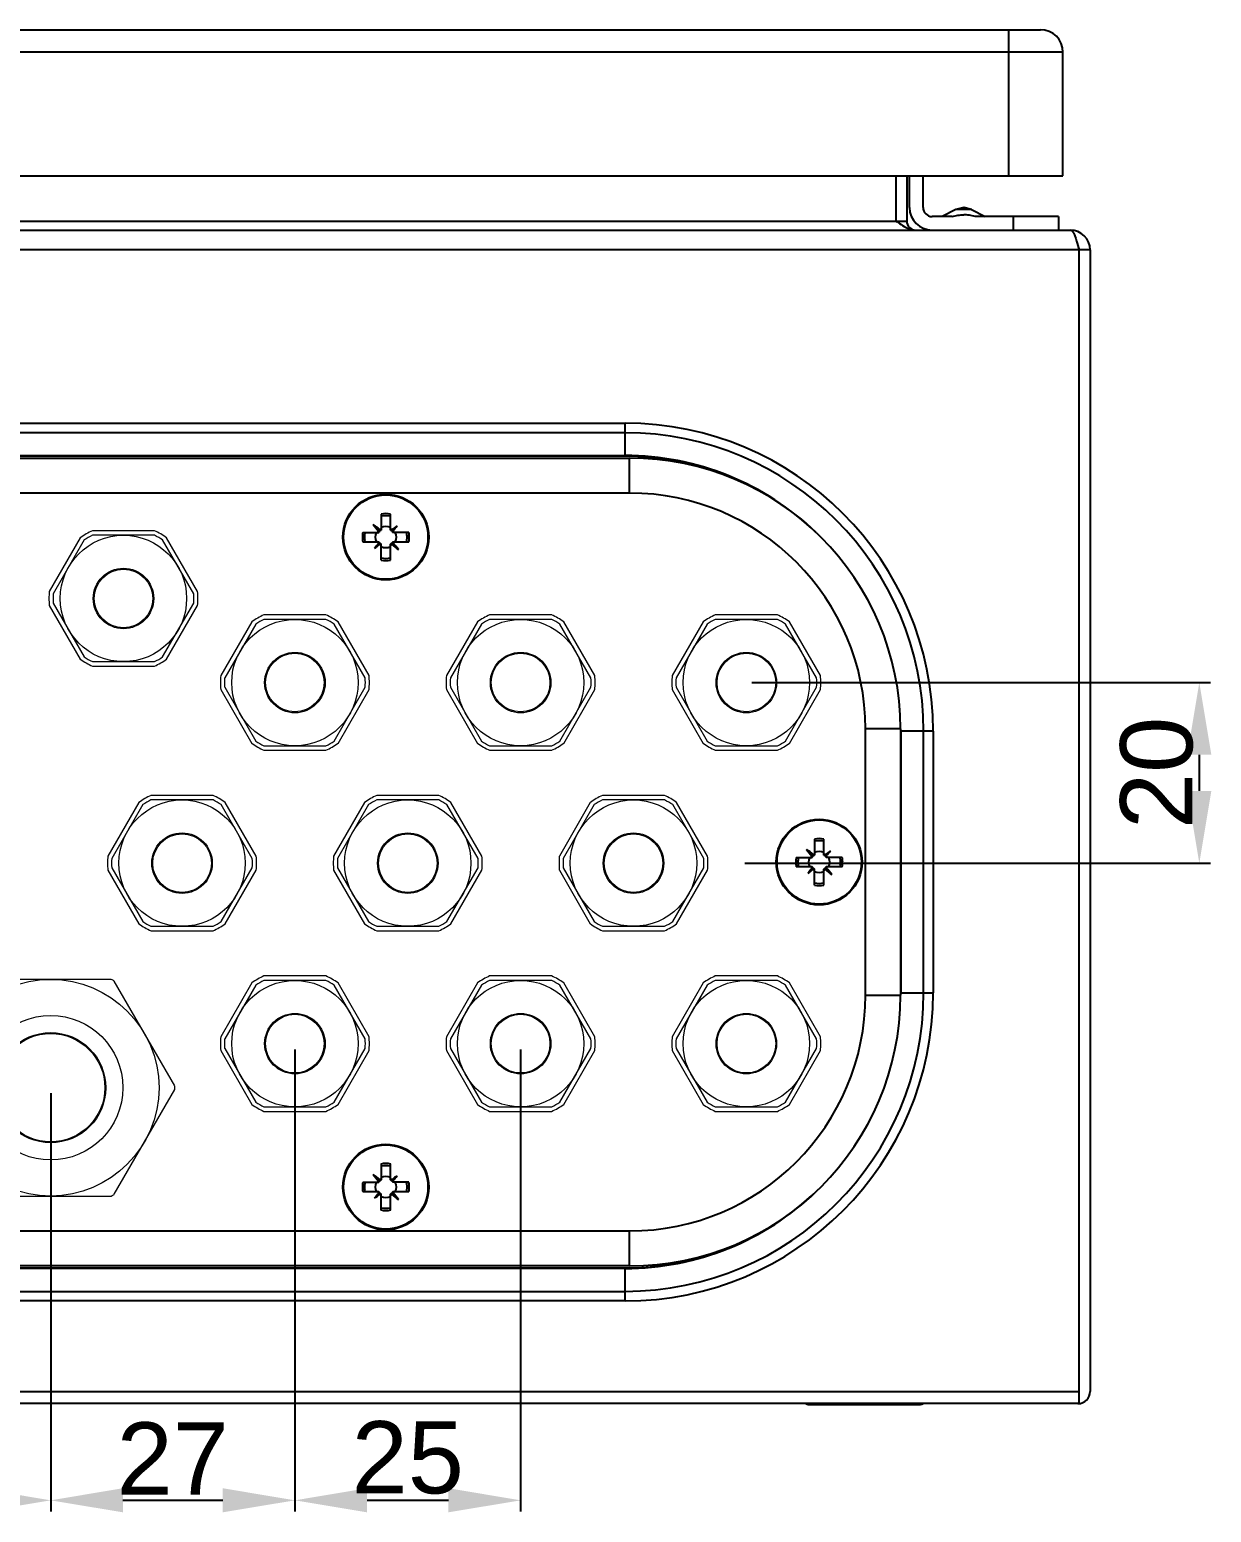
# Model space of a CAD drawing. Header units: millimetres. Extents: x 46697 to 52144, y 25488 to 34806.
# Drawn here: x 52013.4 to 52144.3, y 28223.4 to 28387.7 of the extents above; entities that cross this region are included whole.
import ezdxf

# ---------------------------------------------------------------- set-up
doc = ezdxf.new("R2010")
doc.units = ezdxf.units.MM
doc.layers.add('000-KOTIRANJE', color=254, linetype='Continuous', lineweight=5)
doc.layers.add('000-PI-Oprema', color=30, linetype='Continuous', lineweight=5)
for name, color, linetype in [('000-PI-ORMAR', 51, 'Continuous'), ('000-PI_TEXT_FRANC', 7, 'Continuous'), ('210-0', 7, 'Continuous')]:
    doc.layers.add(name, color=color, linetype=linetype)
doc.styles.get("Standard").update_dxf_attribs({"font": 'arial.ttf'})
doc.dimstyles.new('ISO-25-lb', dxfattribs={"dimtxt": 8, "dimasz": 8, "dimexe": 1.25, "dimexo": 0.625, "dimtad": 1, "dimdec": 1, "dimtxsty": 'Standard', "dimcen": 5, "dimadec": 0, "dimazin": 0, "dimtfac": 1, "dimtdec": 1, "dimtmove": 0, "dimatfit": 3, "dimfxl": 1, "dimarcsym": 0})

# ---------------------------------------------------------------- blocks, each defined once
blk = doc.blocks.new('NSYCRN325150_bottom')
at = {"layer": '000-PI-ORMAR'}
for p, q in [((49561.72, 30888.93), (49801.72, 30888.93)), ((49798.22, 30872.73), (49798.22, 30888.93)), ((49804.22, 30886.43), (49559.22, 30886.43)), ((49804.22, 30872.73), (49804.22, 30886.43)), ((49559.22, 30872.73), (49804.22, 30872.73)), ((49785.72, 30872.73), (49785.72, 30867.73)), ((49786.92, 30872.73), (49786.92, 30867.73)), ((49787.22, 30869.23), (49787.22, 30872.73)), ((49788.72, 30869.23), (49788.72, 30872.73)), ((49792.36, 30869.02), (49790.85, 30868.23)), ((49793.22, 30869.23), (49792.36, 30869.02)), ((49794.08, 30869.02), (49792.36, 30869.02)), ((49794.08, 30869.02), (49793.22, 30869.23)), ((49794.08, 30869.02), (49795.59, 30868.23)), ((49559.42, 30866.73), (49805.02, 30866.73)), ((49577.52, 30867.73), (49786.92, 30867.73)), ((49791.95, 30868.23), (49789.72, 30868.23)), ((49803.72, 30868.23), (49794.49, 30868.23)), ((49798.72, 30868.23), (49798.72, 30866.73)), ((49803.72, 30868.23), (49803.72, 30866.73)), ((49807.22, 30864.53), (49557.22, 30864.53)), ((49806.02, 30736.73), (49806.02, 30864.53)), ((49807.22, 30864.53), (49807.22, 30738.07)), ((49608.72, 30845.34), (49755.72, 30845.34)), ((49755.72, 30841.68), (49755.72, 30845.34)), ((49755.72, 30844.28), (49608.72, 30844.28)), ((49608.22, 30841.47), (49756.22, 30841.47)), ((49608.72, 30841.75), (49755.72, 30841.75)), ((49755.72, 30841.68), (49608.72, 30841.68)), ((49756.22, 30837.59), (49756.22, 30841.47)), ((49756.22, 30837.59), (49608.22, 30837.59)), ((49728.49, 30833.45), (49727.83, 30834.11)), ((49728.71, 30835.27), (49728.71, 30833.5)), ((49729.74, 30833.5), (49729.74, 30835.27)), ((49729.95, 30833.45), (49730.47, 30833.97)), ((49726.86, 30832.72), (49726.61, 30832.72)), ((49726.67, 30833.24), (49728.44, 30833.24)), ((49726.67, 30832.21), (49728.44, 30832.21)), ((49728.4, 30833.37), (49728.26, 30833.24)), ((49728.26, 30832.21), (49728.4, 30832.07)), ((49728.4, 30833.54), (49728.56, 30833.54)), ((49728.4, 30833.54), (49728.4, 30833.38)), ((49728.4, 30833.38), (49728.4, 30833.37)), ((49728.4, 30833.37), (49728.49, 30833.28)), ((49728.4, 30832.07), (49728.49, 30832.16)), ((49728.44, 30833.24), (49728.49, 30833.28)), ((49728.49, 30832.16), (49728.44, 30832.21)), ((49728.66, 30833.45), (49728.49, 30833.45)), ((49728.49, 30833.45), (49728.49, 30833.28)), ((49728.49, 30832.16), (49728.49, 30831.99)), ((49728.57, 30833.54), (49728.56, 30833.54)), ((49728.71, 30833.68), (49728.57, 30833.54)), ((49728.57, 30833.54), (49728.66, 30833.45)), ((49728.66, 30833.45), (49728.71, 30833.5)), ((49729.87, 30833.54), (49729.74, 30833.68)), ((49729.74, 30833.5), (49729.78, 30833.45)), ((49729.87, 30833.54), (49729.78, 30833.45)), ((49729.95, 30833.45), (49729.78, 30833.45)), ((49729.93, 30833.54), (49729.87, 30833.54)), ((49730.04, 30833.54), (49729.93, 30833.54)), ((49729.95, 30833.28), (49729.95, 30833.45)), ((49730.04, 30833.37), (49729.95, 30833.28)), ((49729.95, 30833.28), (49730, 30833.24)), ((49730, 30832.21), (49729.95, 30832.16)), ((49729.95, 30831.99), (49729.95, 30832.16)), ((49730.04, 30832.07), (49729.95, 30832.16)), ((49731.77, 30833.24), (49730, 30833.24)), ((49730, 30832.21), (49731.77, 30832.21)), ((49730.04, 30833.54), (49730.04, 30833.43)), ((49730.04, 30833.37), (49730.04, 30833.43)), ((49730.18, 30833.24), (49730.04, 30833.37)), ((49730.04, 30832.07), (49730.18, 30832.21)), ((49731.58, 30832.72), (49731.83, 30832.72)), ((49728.49, 30831.99), (49727.98, 30831.48)), ((49728.4, 30832.01), (49728.4, 30832.07)), ((49728.4, 30831.9), (49728.4, 30832.01)), ((49728.4, 30831.9), (49728.51, 30831.9)), ((49728.49, 30831.99), (49728.66, 30831.99)), ((49728.57, 30831.9), (49728.51, 30831.9)), ((49728.57, 30831.9), (49728.66, 30831.99)), ((49728.57, 30831.9), (49728.71, 30831.76)), ((49728.71, 30831.94), (49728.66, 30831.99)), ((49728.71, 30830.17), (49728.71, 30831.94)), ((49729.78, 30831.99), (49729.74, 30831.94)), ((49729.74, 30830.17), (49729.74, 30831.94)), ((49729.74, 30831.76), (49729.87, 30831.9)), ((49729.78, 30831.99), (49729.95, 30831.99)), ((49729.87, 30831.9), (49729.78, 30831.99)), ((49729.88, 30831.9), (49729.87, 30831.9)), ((49730.04, 30831.9), (49729.88, 30831.9)), ((49729.95, 30831.99), (49730.61, 30831.33)), ((49730.04, 30832.07), (49730.04, 30832.06)), ((49730.04, 30832.06), (49730.04, 30831.9)), ((49786.22, 30811.47), (49782.34, 30811.47)), ((49782.34, 30781.97), (49782.34, 30811.47)), ((49786.22, 30811.47), (49786.22, 30781.97)), ((49789.84, 30811.22), (49786.25, 30811.22)), ((49786.25, 30811.22), (49786.25, 30782.22)), ((49788.78, 30782.22), (49788.78, 30811.22)), ((49789.84, 30811.22), (49789.84, 30782.22)), ((49776.71, 30799.27), (49776.71, 30797.5)), ((49777.74, 30797.5), (49777.74, 30799.27)), ((49776.49, 30797.45), (49775.83, 30798.11)), ((49776.71, 30797.68), (49776.57, 30797.54)), ((49777.87, 30797.54), (49777.74, 30797.68)), ((49777.95, 30797.45), (49778.47, 30797.97)), ((49774.86, 30796.72), (49774.61, 30796.72)), ((49774.67, 30797.24), (49776.44, 30797.24)), ((49774.67, 30796.21), (49776.44, 30796.21)), ((49776.49, 30795.99), (49775.98, 30795.48)), ((49776.4, 30797.37), (49776.26, 30797.24)), ((49776.26, 30796.21), (49776.4, 30796.07)), ((49776.4, 30797.54), (49776.56, 30797.54)), ((49776.4, 30797.54), (49776.4, 30797.38)), ((49776.4, 30797.38), (49776.4, 30797.37)), ((49776.4, 30797.37), (49776.49, 30797.28)), ((49776.4, 30796.07), (49776.49, 30796.16)), ((49776.4, 30796.01), (49776.4, 30796.07)), ((49776.4, 30795.9), (49776.4, 30796.01)), ((49776.44, 30797.24), (49776.49, 30797.28)), ((49776.49, 30796.16), (49776.44, 30796.21)), ((49776.66, 30797.45), (49776.49, 30797.45)), ((49776.49, 30797.45), (49776.49, 30797.28)), ((49776.49, 30796.16), (49776.49, 30795.99)), ((49776.49, 30795.99), (49776.66, 30795.99)), ((49776.57, 30797.54), (49776.56, 30797.54)), ((49776.57, 30797.54), (49776.66, 30797.45)), ((49776.57, 30795.9), (49776.66, 30795.99)), ((49776.66, 30797.45), (49776.71, 30797.5)), ((49776.71, 30795.94), (49776.66, 30795.99)), ((49777.74, 30797.5), (49777.78, 30797.45)), ((49777.78, 30795.99), (49777.74, 30795.94)), ((49777.87, 30797.54), (49777.78, 30797.45)), ((49777.95, 30797.45), (49777.78, 30797.45)), ((49777.78, 30795.99), (49777.95, 30795.99)), ((49777.87, 30795.9), (49777.78, 30795.99)), ((49777.93, 30797.54), (49777.87, 30797.54)), ((49778.04, 30797.54), (49777.93, 30797.54)), ((49777.95, 30797.28), (49777.95, 30797.45)), ((49778.04, 30797.37), (49777.95, 30797.28)), ((49777.95, 30797.28), (49778, 30797.24)), ((49778, 30796.21), (49777.95, 30796.16)), ((49778.04, 30796.07), (49777.95, 30796.16)), ((49777.95, 30795.99), (49777.95, 30796.16)), ((49777.95, 30795.99), (49778.61, 30795.33)), ((49779.77, 30797.24), (49778, 30797.24)), ((49778, 30796.21), (49779.77, 30796.21)), ((49778.04, 30797.54), (49778.04, 30797.43)), ((49778.04, 30797.37), (49778.04, 30797.43)), ((49778.18, 30797.24), (49778.04, 30797.37)), ((49778.04, 30796.07), (49778.18, 30796.21)), ((49778.04, 30796.07), (49778.04, 30796.06)), ((49778.04, 30796.06), (49778.04, 30795.9)), ((49779.58, 30796.72), (49779.83, 30796.72)), ((49776.4, 30795.9), (49776.51, 30795.9)), ((49776.57, 30795.9), (49776.51, 30795.9)), ((49776.57, 30795.9), (49776.71, 30795.76)), ((49776.71, 30794.17), (49776.71, 30795.94)), ((49777.74, 30794.17), (49777.74, 30795.94)), ((49777.74, 30795.76), (49777.87, 30795.9)), ((49777.88, 30795.9), (49777.87, 30795.9)), ((49778.04, 30795.9), (49777.88, 30795.9)), ((49782.34, 30781.97), (49786.22, 30781.97)), ((49786.25, 30782.22), (49789.84, 30782.22)), ((49728.71, 30763.27), (49728.71, 30761.5)), ((49729.74, 30761.5), (49729.74, 30763.27)), ((49728.49, 30761.45), (49727.83, 30762.11)), ((49728.4, 30761.54), (49728.56, 30761.54)), ((49728.4, 30761.54), (49728.4, 30761.38)), ((49728.57, 30761.54), (49728.56, 30761.54)), ((49728.71, 30761.68), (49728.57, 30761.54)), ((49728.57, 30761.54), (49728.66, 30761.45)), ((49728.66, 30761.45), (49728.71, 30761.5)), ((49729.87, 30761.54), (49729.74, 30761.68)), ((49729.74, 30761.5), (49729.78, 30761.45)), ((49729.87, 30761.54), (49729.78, 30761.45)), ((49729.93, 30761.54), (49729.87, 30761.54)), ((49730.04, 30761.54), (49729.93, 30761.54)), ((49729.95, 30761.45), (49730.47, 30761.97)), ((49730.04, 30761.54), (49730.04, 30761.43)), ((49726.86, 30760.72), (49726.61, 30760.72)), ((49726.67, 30761.24), (49728.44, 30761.24)), ((49726.67, 30760.21), (49728.44, 30760.21)), ((49728.49, 30759.99), (49727.98, 30759.48)), ((49728.4, 30761.37), (49728.26, 30761.24)), ((49728.26, 30760.21), (49728.4, 30760.07)), ((49728.4, 30761.38), (49728.4, 30761.37)), ((49728.4, 30761.37), (49728.49, 30761.28)), ((49728.4, 30760.07), (49728.49, 30760.16)), ((49728.4, 30760.01), (49728.4, 30760.07)), ((49728.4, 30759.9), (49728.4, 30760.01)), ((49728.4, 30759.9), (49728.51, 30759.9)), ((49728.44, 30761.24), (49728.49, 30761.28)), ((49728.49, 30760.16), (49728.44, 30760.21)), ((49728.66, 30761.45), (49728.49, 30761.45)), ((49728.49, 30761.45), (49728.49, 30761.28)), ((49728.49, 30760.16), (49728.49, 30759.99)), ((49728.49, 30759.99), (49728.66, 30759.99)), ((49728.57, 30759.9), (49728.51, 30759.9)), ((49728.57, 30759.9), (49728.66, 30759.99)), ((49728.57, 30759.9), (49728.71, 30759.76)), ((49728.71, 30759.94), (49728.66, 30759.99)), ((49728.71, 30758.17), (49728.71, 30759.94)), ((49729.78, 30759.99), (49729.74, 30759.94)), ((49729.74, 30758.17), (49729.74, 30759.94)), ((49729.74, 30759.76), (49729.87, 30759.9)), ((49729.95, 30761.45), (49729.78, 30761.45)), ((49729.78, 30759.99), (49729.95, 30759.99)), ((49729.87, 30759.9), (49729.78, 30759.99)), ((49729.88, 30759.9), (49729.87, 30759.9)), ((49730.04, 30759.9), (49729.88, 30759.9)), ((49729.95, 30761.28), (49729.95, 30761.45)), ((49730.04, 30761.37), (49729.95, 30761.28)), ((49729.95, 30761.28), (49730, 30761.24)), ((49730, 30760.21), (49729.95, 30760.16)), ((49730.04, 30760.07), (49729.95, 30760.16)), ((49729.95, 30759.99), (49729.95, 30760.16)), ((49729.95, 30759.99), (49730.61, 30759.33)), ((49731.77, 30761.24), (49730, 30761.24)), ((49730, 30760.21), (49731.77, 30760.21)), ((49730.04, 30761.37), (49730.04, 30761.43)), ((49730.18, 30761.24), (49730.04, 30761.37)), ((49730.04, 30760.07), (49730.18, 30760.21)), ((49730.04, 30760.07), (49730.04, 30760.06)), ((49730.04, 30760.06), (49730.04, 30759.9)), ((49731.58, 30760.72), (49731.83, 30760.72)), ((49608.22, 30755.85), (49756.22, 30755.85)), ((49756.22, 30751.97), (49756.22, 30755.85)), ((49756.22, 30751.97), (49608.22, 30751.97)), ((49608.72, 30751.76), (49755.72, 30751.76)), ((49755.72, 30751.69), (49608.72, 30751.69)), ((49755.72, 30748.1), (49755.72, 30751.76)), ((49608.72, 30749.16), (49755.72, 30749.16)), ((49755.72, 30748.1), (49608.72, 30748.1)), ((49557.22, 30738.07), (49806.02, 30738.07)), ((49805.87, 30736.72), (49559.42, 30736.72)), ((49776.3, 30736.62), (49788.14, 30736.62)), ((49806.02, 30736.73), (49805.87, 30736.72))]:
    blk.add_line(p, q, dxfattribs=at)
for centre, radius in [((49729.22, 30832.72), 4.75), ((49729.22, 30832.72), 4.67), ((49777.22, 30796.72), 4.75), ((49777.22, 30796.72), 4.67), ((49729.22, 30760.72), 4.75), ((49729.22, 30760.72), 4.67)]:
    blk.add_circle(centre, radius, dxfattribs=at)
for centre, radius, start, end in [((49801.72, 30886.43), 2.5, 0, 90), ((49789.72, 30869.23), 2.5, 180, 270), ((49789.72, 30869.23), 1, 180, 270), ((49787.92, 30867.73), 1, 180, 270), ((49805.02, 30864.53), 2.2, 0, 90), ((49755.72, 30811.22), 34.12, 0, 90), ((49755.72, 30811.22), 33.06, 0, 90), ((49755.72, 30811.22), 30.53, 46.0952, 90), ((49755.72, 30811.22), 30.46, 62.0222, 90), ((49756.22, 30811.47), 30, 0, 90), ((49756.22, 30811.47), 26.12, 0, 90), ((49720.91, 30824.47), 11.87, 49.8549, 54.3133), ((49737.36, 30840.95), 11.73, 215.6598, 220.1721), ((49729.22, 30832.93), 2.39, 77.579, 102.421), ((49729.22, 30832.91), 2.17, 76.2841, 103.7159), ((49729.22, 30832.72), 1.17, 63.8852, 116.1148), ((49737.51, 30824.5), 11.8, 126.666, 129.9788), ((49720.92, 30841.07), 11.9, 320.0351, 323.3202), ((49729.02, 30832.72), 2.4, 167.5983, 179.9804), ((49729.02, 30832.72), 2.4, 180.0183, 192.4029), ((49729.04, 30832.72), 2.18, 166.2955, 179.9897), ((49729.04, 30832.72), 2.18, 180.0103, 193.7044), ((49729.22, 30832.72), 1.17, 153.8852, 206.1148), ((49729.22, 30832.72), 1.17, 333.8852, 26.1148), ((49729.4, 30832.72), 2.18, 0.0103, 13.7046), ((49729.4, 30832.72), 2.18, 346.2954, 359.9894), ((49729.42, 30832.72), 2.4, 0.0196, 12.4018), ((49729.42, 30832.72), 2.4, 347.5978, 359.9802), ((49737.51, 30824.37), 11.89, 140.0346, 143.3206), ((49720.93, 30840.94), 11.8, 306.6662, 309.9785), ((49729.22, 30832.72), 1.17, 243.8852, 296.1148), ((49737.53, 30840.96), 11.86, 229.8529, 234.3152), ((49721.08, 30824.49), 11.73, 35.6597, 40.1721), ((49729.22, 30832.53), 2.17, 256.286, 283.714), ((49729.22, 30832.51), 2.39, 257.5768, 282.4232), ((49755.72, 30811.22), 30.53, 0, 0.4739), ((49777.22, 30796.93), 2.39, 77.579, 102.421), ((49768.91, 30788.47), 11.87, 49.8549, 54.3133), ((49785.36, 30804.95), 11.73, 215.6598, 220.1721), ((49777.22, 30796.91), 2.17, 76.2841, 103.7159), ((49777.22, 30796.72), 1.17, 63.8852, 116.1148), ((49785.51, 30788.5), 11.8, 126.666, 129.9788), ((49768.92, 30805.07), 11.9, 320.0351, 323.3202), ((49777.02, 30796.72), 2.4, 167.5983, 179.9804), ((49777.02, 30796.72), 2.4, 180.0183, 192.4029), ((49777.04, 30796.72), 2.18, 166.2955, 179.9897), ((49777.04, 30796.72), 2.18, 180.0103, 193.7044), ((49785.51, 30788.37), 11.89, 140.0346, 143.3206), ((49777.22, 30796.72), 1.17, 153.8852, 206.1148), ((49769.08, 30788.49), 11.73, 35.6597, 40.1721), ((49777.22, 30796.72), 1.17, 333.8852, 26.1148), ((49777.4, 30796.72), 2.18, 0.0103, 13.7046), ((49777.4, 30796.72), 2.18, 346.2954, 359.9894), ((49777.42, 30796.72), 2.4, 0.0196, 12.4018), ((49777.42, 30796.72), 2.4, 347.5978, 359.9802), ((49768.93, 30804.94), 11.8, 306.6662, 309.9785), ((49777.22, 30796.72), 1.17, 243.8852, 296.1148), ((49777.22, 30796.53), 2.17, 256.286, 283.714), ((49785.53, 30804.96), 11.86, 229.8529, 234.3152), ((49777.22, 30796.51), 2.39, 257.5768, 282.4232), ((49755.72, 30782.22), 34.12, 270, 0), ((49755.72, 30782.22), 33.06, 270, 0), ((49756.22, 30781.97), 30, 270, 0), ((49756.22, 30781.97), 26.12, 270, 360), ((49755.72, 30782.22), 30.53, 359.5261, 0), ((49729.22, 30760.93), 2.39, 77.579, 102.421), ((49720.91, 30752.47), 11.87, 49.8549, 54.3133), ((49737.36, 30768.95), 11.73, 215.6598, 220.1721), ((49729.22, 30760.91), 2.17, 76.2841, 103.7159), ((49729.22, 30760.72), 1.17, 63.8852, 116.1148), ((49737.51, 30752.5), 11.8, 126.666, 129.9788), ((49720.92, 30769.07), 11.9, 320.0351, 323.3202), ((49729.02, 30760.72), 2.4, 167.5983, 179.9804), ((49729.02, 30760.72), 2.4, 180.0183, 192.4029), ((49729.04, 30760.72), 2.18, 166.2955, 179.9897), ((49729.04, 30760.72), 2.18, 180.0103, 193.7044), ((49737.51, 30752.37), 11.89, 140.0346, 143.3206), ((49720.93, 30768.94), 11.8, 306.6662, 309.9785), ((49729.22, 30760.72), 1.17, 153.8852, 206.1148), ((49737.53, 30768.96), 11.86, 229.8529, 234.3152), ((49721.08, 30752.49), 11.73, 35.6597, 40.1721), ((49729.22, 30760.72), 1.17, 333.8852, 26.1148), ((49729.4, 30760.72), 2.18, 0.0103, 13.7046), ((49729.4, 30760.72), 2.18, 346.2954, 359.9894), ((49729.42, 30760.72), 2.4, 0.0196, 12.4018), ((49729.42, 30760.72), 2.4, 347.5978, 359.9802), ((49755.72, 30782.22), 30.53, 270, 313.9048), ((49729.22, 30760.72), 1.17, 243.8852, 296.1148), ((49729.22, 30760.53), 2.17, 256.286, 283.714), ((49729.22, 30760.51), 2.39, 257.5768, 282.4232), ((49755.72, 30782.22), 30.46, 270, 297.9768), ((49805.87, 30738.07), 1.35, 270.4539, 0), ((49776.3, 30738.62), 2, 253.4183, 270), ((49788.14, 30738.62), 2, 270, 286.5817)]:
    blk.add_arc(centre, radius, start, end, dxfattribs=at)
for points, knots in [([(49791.95, 30868.23), (49792.16, 30868.29), (49792.58, 30868.39), (49793.01, 30868.42), (49793.22, 30868.42)], [0, 0, 0, 0, 0.500092, 1, 1, 1, 1]), ([(49794.49, 30868.23), (49794.28, 30868.29), (49793.86, 30868.39), (49793.43, 30868.42), (49793.22, 30868.42)], [0, 0, 0, 0, 0.500084, 1, 1, 1, 1]), ([(49785.72, 30867.73), (49785.8, 30867.68), (49786.09, 30867.47), (49786.39, 30867.26), (49786.63, 30867.13)], [0, 0, 0, 0, 0.254814, 1, 1, 1, 1]), ([(49786.63, 30867.13), (49786.83, 30867.01), (49787.24, 30866.81), (49787.7, 30866.73), (49787.92, 30866.73)], [0, 0, 0, 0, 0.520028, 1, 1, 1, 1]), ([(49805.02, 30866.73), (49805.15, 30866.73), (49805.34, 30866.49), (49805.49, 30866.17), (49805.58, 30865.93), (49805.63, 30865.79)], [0, 0, 0, 0, 0.342978, 0.633916, 1, 1, 1, 1]), ([(49805.63, 30865.79), (49805.66, 30865.7), (49805.8, 30865.28), (49805.93, 30864.86), (49806.02, 30864.53)], [0, 0, 0, 0, 0.230694, 1, 1, 1, 1])]:
    blk.add_open_spline(points, degree=3, knots=knots, dxfattribs=at)
blk = doc.blocks.new('M20_2411.621')
at = {"layer": '000-PI-Oprema'}
for p, q in [((49679.89, 36395.45), (49673.18, 36383.83)), ((49693.64, 36395.64), (49680.21, 36395.64)), ((49700.67, 36383.83), (49693.96, 36395.45)), ((49673.18, 36383.45), (49679.89, 36371.83)), ((49693.96, 36371.83), (49700.67, 36383.45)), ((49680.21, 36371.64), (49693.64, 36371.64))]:
    blk.add_line(p, q, dxfattribs=at)
for radius in [12, 8, 6.1, 6]:
    blk.add_circle((49686.93, 36383.64), radius, dxfattribs=at)
for start, end in [(119.2229, 120.7771), (59.2229, 60.7771), (179.2229, 180.7771), (359.2229, 0.7771), (239.2229, 240.7771), (299.2229, 300.7771)]:
    blk.add_arc((49686.93, 36383.64), 13.75, start, end, dxfattribs=at)
blk = doc.blocks.new('*U219')
at = {"layer": '000-PI_TEXT_FRANC', "color": 7}
blk.add_blockref('M20_2411.621', (-49686.93, -36383.64), dxfattribs=at)
blk = doc.blocks.new('*U220')
at = {"layer": '000-PI_TEXT_FRANC', "color": 0, "linetype": 'ByBlock', "lineweight": -2, "transparency": 16777216}
for p in [(0, 0), (35, 0)]:
    blk.add_blockref('*U219', p, dxfattribs=at)
blk = doc.blocks.new('M12')
at = {"layer": '000-PI-Oprema'}
for p, q in [((-4.78, 6.73), (-8.21, 0.77)), ((3.44, 7.5), (-3.44, 7.5)), ((3.44, 7), (-3.44, 7)), ((8.21, 0.77), (4.78, 6.73)), ((-4.34, 6.48), (-7.78, 0.52)), ((7.78, 0.52), (4.34, 6.48)), ((-8.21, -0.77), (-4.78, -6.73)), ((-7.78, -0.52), (-4.34, -6.48)), ((4.34, -6.48), (7.78, -0.52)), ((4.78, -6.73), (8.21, -0.77)), ((-3.44, -7), (3.44, -7)), ((-3.44, -7.5), (3.44, -7.5))]:
    blk.add_line(p, q, dxfattribs=at)
for radius in [7, 3.35, 3.25]:
    blk.add_circle((0, 0), radius, dxfattribs=at)
for radius, start, end in [(8.25, 114.62, 125.38), (7.8, 116.177, 123.823), (8.25, 54.62, 65.38), (7.8, 56.177, 63.823), (8.25, 174.62, 185.38), (7.8, 176.177, 183.823), (7.8, 356.177, 3.823), (8.25, 354.62, 5.38), (7.8, 236.177, 243.823), (7.8, 296.177, 303.823), (8.25, 234.62, 245.38), (8.25, 294.62, 305.38)]:
    blk.add_arc((0, 0), radius, start, end, dxfattribs=at)
blk = doc.blocks.new('*U223')
at = {"layer": '210-0', "ltscale": 0.25}
blk.add_blockref('M12', (0, 0), dxfattribs=at)
blk = doc.blocks.new('*U224')
at = {"layer": '000-PI-ORMAR', "color": 0, "linetype": 'ByBlock', "lineweight": -2, "transparency": 16777216}
for p in [(0, 0), (25, 0), (50, 0)]:
    blk.add_blockref('*U223', p, dxfattribs=at)
blk = doc.blocks.new('*U227')
at = {"layer": '210-0', "ltscale": 0.25}
blk.add_blockref('M12', (0, 0), dxfattribs=at)
blk = doc.blocks.new('*U228')
at = {"layer": '000-PI-ORMAR', "color": 0, "linetype": 'ByBlock', "lineweight": -2, "transparency": 16777216}
for p in [(0, 0), (25, 0), (50, 0)]:
    blk.add_blockref('*U227', p, dxfattribs=at)
blk = doc.blocks.new('*U225')
at = {"layer": '210-0', "ltscale": 0.25}
blk.add_blockref('M12', (0, 0), dxfattribs=at)
blk = doc.blocks.new('*U226')
at = {"layer": '000-PI-ORMAR', "color": 0, "linetype": 'ByBlock', "lineweight": -2, "transparency": 16777216}
for p in [(0, 0), (25, 0), (50, 0)]:
    blk.add_blockref('*U225', p, dxfattribs=at)
blk = doc.blocks.new('*U320')
at = {"layer": '210-0', "ltscale": 0.25}
blk.add_blockref('M12', (0, 0), dxfattribs=at)
blk = doc.blocks.new('*U321')
at = {"layer": '000-PI-ORMAR', "color": 0, "linetype": 'ByBlock', "lineweight": -2, "transparency": 16777216}
blk.add_blockref('*U320', (0, 0), dxfattribs=at)
blk = doc.blocks.new('*D345')
at = {"layer": '000-KOTIRANJE', "color": 0, "linetype": 'Continuous', "lineweight": -2, "ltscale": 0.25, "transparency": 16777216}
for p, q in [((51980.71, 28269.85), (51980.71, 28223.51)), ((52015.71, 28269.85), (52015.71, 28223.51)), ((51988.71, 28224.76), (52007.71, 28224.76))]:
    blk.add_line(p, q, dxfattribs=at)
at = {"layer": '000-KOTIRANJE', "color": 0, "ltscale": 0.25, "transparency": 16777216}
for points in [[(51988.71, 28226.1), (51988.71, 28223.43), (51980.71, 28224.76)], [(52007.71, 28226.1), (52007.71, 28223.43), (52015.71, 28224.76)]]:
    blk.add_solid(points, dxfattribs=at)
at = {"layer": 'Defpoints', "color": 0, "ltscale": 0.25, "transparency": 16777216}
for p in [(51980.71, 28270.47), (52015.71, 28270.47), (52015.71, 28224.76)]:
    blk.add_point(p, dxfattribs=at)
at = {"layer": '000-KOTIRANJE', "color": 0, "ltscale": 0.25, "transparency": 16777216, "insert": (51998.21, 28229.47), "char_height": 8, "attachment_point": 5}
blk.add_mtext('35', dxfattribs=at)
blk = doc.blocks.new('*D346')
at = {"layer": '000-KOTIRANJE', "color": 0, "linetype": 'Continuous', "lineweight": -2, "ltscale": 0.25, "transparency": 16777216}
for p, q in [((52042.76, 28274.72), (52042.76, 28223.51)), ((52067.76, 28274.72), (52067.76, 28223.51)), ((52050.76, 28224.76), (52059.76, 28224.76))]:
    blk.add_line(p, q, dxfattribs=at)
at = {"layer": '000-KOTIRANJE', "color": 0, "ltscale": 0.25, "transparency": 16777216}
for points in [[(52050.76, 28226.1), (52050.76, 28223.43), (52042.76, 28224.76)], [(52059.76, 28226.1), (52059.76, 28223.43), (52067.76, 28224.76)]]:
    blk.add_solid(points, dxfattribs=at)
at = {"layer": 'Defpoints', "color": 0, "ltscale": 0.25, "transparency": 16777216}
for p in [(52042.76, 28275.35), (52067.76, 28275.35), (52067.76, 28224.76)]:
    blk.add_point(p, dxfattribs=at)
at = {"layer": '000-KOTIRANJE', "color": 0, "ltscale": 0.25, "transparency": 16777216, "insert": (52055.26, 28229.47), "char_height": 8, "attachment_point": 5}
blk.add_mtext('25', dxfattribs=at)
blk = doc.blocks.new('*D347')
at = {"layer": '000-KOTIRANJE', "color": 0, "linetype": 'Continuous', "lineweight": -2, "ltscale": 0.25, "transparency": 16777216}
for p, q in [((52093.38, 28315.35), (52144.18, 28315.35)), ((52142.93, 28307.35), (52142.93, 28303.35)), ((52092.58, 28295.35), (52144.18, 28295.35))]:
    blk.add_line(p, q, dxfattribs=at)
at = {"layer": '000-KOTIRANJE', "color": 0, "ltscale": 0.25, "transparency": 16777216}
for points in [[(52141.59, 28307.35), (52144.26, 28307.35), (52142.93, 28315.35)], [(52141.59, 28303.35), (52144.26, 28303.35), (52142.93, 28295.35)]]:
    blk.add_solid(points, dxfattribs=at)
at = {"layer": 'Defpoints', "color": 0, "ltscale": 0.25, "transparency": 16777216}
for p in [(52092.76, 28315.35), (52091.96, 28295.35), (52142.93, 28295.35)]:
    blk.add_point(p, dxfattribs=at)
at = {"layer": '000-KOTIRANJE', "color": 0, "ltscale": 0.25, "transparency": 16777216, "insert": (52138.22, 28305.35), "char_height": 8, "attachment_point": 5, "rotation": 90}
blk.add_mtext('20', dxfattribs=at)
blk = doc.blocks.new('*D383')
at = {"layer": '000-KOTIRANJE', "color": 0, "linetype": 'Continuous', "lineweight": -2, "ltscale": 0.25, "transparency": 16777216}
for p, q in [((52042.76, 28274.72), (52042.76, 28223.51)), ((52015.71, 28269.85), (52015.71, 28223.51)), ((52023.71, 28224.76), (52034.76, 28224.76))]:
    blk.add_line(p, q, dxfattribs=at)
at = {"layer": '000-KOTIRANJE', "color": 0, "ltscale": 0.25, "transparency": 16777216}
for points in [[(52023.71, 28226.1), (52023.71, 28223.43), (52015.71, 28224.76)], [(52034.76, 28226.1), (52034.76, 28223.43), (52042.76, 28224.76)]]:
    blk.add_solid(points, dxfattribs=at)
at = {"layer": 'Defpoints', "color": 0, "ltscale": 0.25, "transparency": 16777216}
for p in [(52042.76, 28275.35), (52015.71, 28270.47), (52042.76, 28224.76)]:
    blk.add_point(p, dxfattribs=at)
at = {"layer": '000-KOTIRANJE', "color": 0, "ltscale": 0.25, "transparency": 16777216, "insert": (52029.23, 28229.4), "char_height": 8, "attachment_point": 5}
blk.add_mtext('27', dxfattribs=at)

msp = doc.modelspace()

# ---------------------------------------------------------------- block references
at = {"layer": '000-PI-ORMAR'}
for name, p in [('NSYCRN325150_bottom', (2323.61, -2501.25)), ('*U321', (52023.77, 28324.67)), ('*U224', (52042.76, 28315.35)), ('*U228', (52030.26, 28295.35)), ('*U226', (52042.76, 28275.35))]:
    msp.add_blockref(name, p, dxfattribs=at)
at = {"layer": '000-PI_TEXT_FRANC', "color": 7}
msp.add_blockref('*U220', (51980.71, 28270.47), dxfattribs=at)

# ---------------------------------------------------------------- dimensions: what is measured, and where the dimension line sits
at = {"layer": '000-KOTIRANJE', "ltscale": 0.25}
dim = msp.add_linear_dim(base=(52142.93, 28295.35), p1=(52092.76, 28315.35), p2=(52091.96, 28295.35), angle=90, dimstyle='ISO-25-lb', dxfattribs=at)
dim.commit()
dim.dimension.update_dxf_attribs({"geometry": '*D347', "text_midpoint": (52138.22, 28305.35)})
for base, p1, p2, picture, middle in [((52042.7558, 28224.762), (52015.7083, 28270.4725), (52042.7558, 28275.3452), '*D383', (52029.232, 28229.4034)), ((52067.76, 28224.76), (52042.76, 28275.35), (52067.76, 28275.35), '*D346', (52055.26, 28229.47)), ((52015.71, 28224.76), (51980.71, 28270.47), (52015.71, 28270.47), '*D345', (51998.21, 28229.47))]:
    dim = msp.add_linear_dim(base=base, p1=p1, p2=p2, dimstyle='ISO-25-lb', dxfattribs=at)
    dim.commit()
    dim.dimension.update_dxf_attribs({"geometry": picture, "text_midpoint": middle})

doc.saveas('drawing.dxf')
